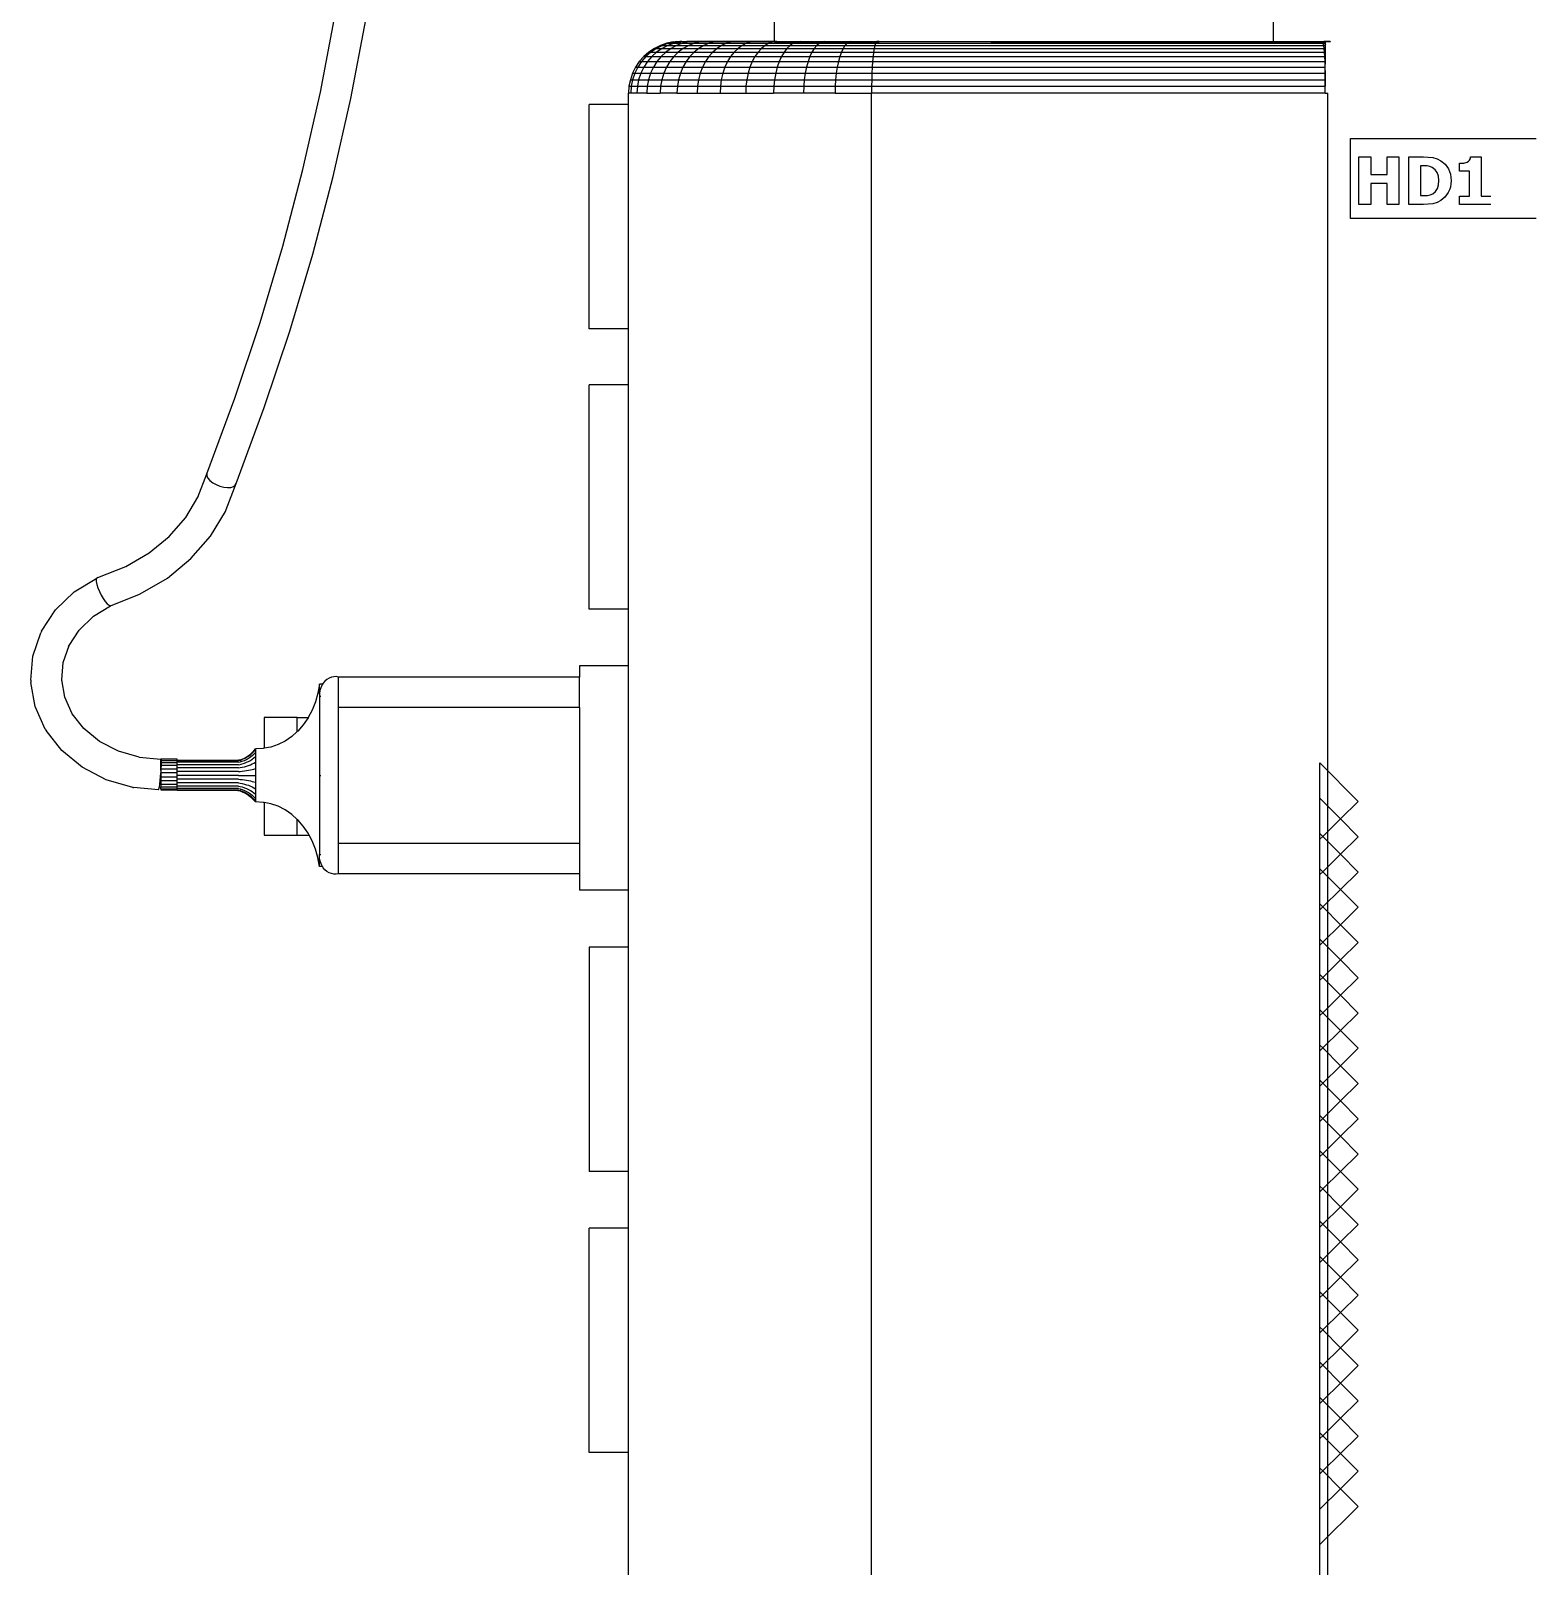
# Model space of a CAD drawing. Header units: centimetres. Extents: x 127 to 455, y 35 to 178.
# Drawn here: x 332.24 to 379.24, y 60.47 to 108.38 of the extents above; entities that cross this region are included whole.
import ezdxf

# ---------------------------------------------------------------- set-up
doc = ezdxf.new("R2010")
doc.units = ezdxf.units.CM
doc.layers.add('Edges', color=7, linetype='Continuous')

# ---------------------------------------------------------------- blocks, each defined once
blk = doc.blocks.new('Philips+Ultrasound+ls')
at = {"layer": 'Edges'}
for p, q in [((-23.141, 3.976), (-23.141, 6.968)), ((-7.563, 3.976), (-7.563, 6.771)), ((-37.314, 2.398), (-36.85, 4.823)), ((-36.368, 2.201), (-35.899, 4.65)), ((-26.704, 3.854), (-26.891, 3.761)), ((-26.641, 3.854), (-26.827, 3.761)), ((-26.506, 3.921), (-26.704, 3.854)), ((-26.704, 3.854), (-26.641, 3.854)), ((-26.47, 3.854), (-26.652, 3.761)), ((-26.445, 3.921), (-26.641, 3.854)), ((-26.641, 3.854), (-26.47, 3.854)), ((-26.302, 3.962), (-26.506, 3.921)), ((-26.506, 3.921), (-26.445, 3.921)), ((-26.278, 3.921), (-26.47, 3.854)), ((-26.47, 3.854), (-26.195, 3.854)), ((-26.242, 3.962), (-26.445, 3.921)), ((-26.445, 3.921), (-26.278, 3.921)), ((-26.195, 3.854), (-26.371, 3.761)), ((-26.302, 3.962), (-26.242, 3.962)), ((-26.079, 3.962), (-26.278, 3.921)), ((-26.278, 3.921), (-26.009, 3.921)), ((-26.094, 3.976), (-26.242, 3.962)), ((-26.194, 3.962), (-26.242, 3.962)), ((-26.009, 3.921), (-26.195, 3.854)), ((-26.195, 3.854), (-25.82, 3.854)), ((-26.069, 3.97), (-26.194, 3.962)), ((-26.194, 3.962), (-26.079, 3.962)), ((-26.069, 3.976), (-26.094, 3.976)), ((-26.094, 3.976), (-26.069, 3.97)), ((-26.068, 3.962), (-26.079, 3.962)), ((-26.039, 3.976), (-26.069, 3.976)), ((-26.069, 3.976), (-26.069, 3.97)), ((-26.039, 3.972), (-26.069, 3.976)), ((-26.039, 3.972), (-26.069, 3.97)), ((-26.069, 3.97), (-26.068, 3.962)), ((-26.039, 3.962), (-26.068, 3.962)), ((-25.877, 3.976), (-26.039, 3.962)), ((-26.039, 3.972), (-26.036, 3.976)), ((-26.039, 3.976), (-26.039, 3.972)), ((-26.036, 3.976), (-26.039, 3.976)), ((-26.039, 3.962), (-26.039, 3.972)), ((-25.817, 3.962), (-26.039, 3.962)), ((-26.036, 3.976), (-25.877, 3.976)), ((-25.817, 3.962), (-26.009, 3.921)), ((-26.009, 3.921), (-25.643, 3.921)), ((-25.82, 3.854), (-25.987, 3.761)), ((-25.622, 3.976), (-25.877, 3.976)), ((-25.643, 3.921), (-25.82, 3.854)), ((-25.82, 3.854), (-25.35, 3.854)), ((-25.779, 3.962), (-25.817, 3.962)), ((-25.622, 3.976), (-25.779, 3.962)), ((-25.46, 3.962), (-25.779, 3.962)), ((-25.46, 3.962), (-25.643, 3.921)), ((-25.643, 3.921), (-25.184, 3.921)), ((-25.274, 3.976), (-25.622, 3.976)), ((-25.35, 3.854), (-25.507, 3.761)), ((-25.424, 3.962), (-25.46, 3.962)), ((-25.274, 3.976), (-25.424, 3.962)), ((-25.013, 3.962), (-25.424, 3.962)), ((-25.184, 3.921), (-25.35, 3.854)), ((-25.35, 3.854), (-24.791, 3.854)), ((-24.839, 3.976), (-25.274, 3.976)), ((-25.013, 3.962), (-25.184, 3.921)), ((-25.184, 3.921), (-24.639, 3.921)), ((-24.979, 3.962), (-25.013, 3.962)), ((-24.839, 3.976), (-24.979, 3.962)), ((-24.481, 3.962), (-24.979, 3.962)), ((-24.791, 3.854), (-24.935, 3.761)), ((-24.321, 3.976), (-24.839, 3.976)), ((-24.639, 3.921), (-24.791, 3.854)), ((-24.791, 3.854), (-24.15, 3.854)), ((-24.481, 3.962), (-24.639, 3.921)), ((-24.639, 3.921), (-24.013, 3.921)), ((-24.45, 3.962), (-24.481, 3.962)), ((-24.321, 3.976), (-24.45, 3.962)), ((-23.871, 3.962), (-24.45, 3.962)), ((-23.727, 3.976), (-24.321, 3.976)), ((-24.15, 3.854), (-24.28, 3.761)), ((-24.013, 3.921), (-24.15, 3.854)), ((-24.15, 3.854), (-23.435, 3.854)), ((-23.871, 3.962), (-24.013, 3.921)), ((-24.013, 3.921), (-23.315, 3.921)), ((-23.843, 3.962), (-23.871, 3.962)), ((-23.727, 3.976), (-23.843, 3.962)), ((-23.191, 3.962), (-23.843, 3.962)), ((-23.141, 3.976), (-23.727, 3.976)), ((-23.435, 3.854), (-23.549, 3.761)), ((-23.315, 3.921), (-23.435, 3.854)), ((-23.435, 3.854), (-22.656, 3.854)), ((-23.191, 3.962), (-23.315, 3.921)), ((-23.315, 3.921), (-22.554, 3.921)), ((-23.166, 3.962), (-23.191, 3.962)), ((-23.141, 3.965), (-23.166, 3.962)), ((-23.141, 3.962), (-23.166, 3.962)), ((-23.064, 3.976), (-23.141, 3.962)), ((-23.064, 3.976), (-23.141, 3.976)), ((-23.141, 3.965), (-23.141, 3.976)), ((-23.141, 3.962), (-23.141, 3.965)), ((-23.141, 3.962), (-22.449, 3.962)), ((-23.064, 3.976), (-22.341, 3.976)), ((-22.656, 3.854), (-22.752, 3.761)), ((-22.554, 3.921), (-22.656, 3.854)), ((-22.656, 3.854), (-21.821, 3.854)), ((-22.449, 3.962), (-22.554, 3.921)), ((-22.554, 3.921), (-21.739, 3.921)), ((-22.341, 3.976), (-22.449, 3.962)), ((-22.449, 3.962), (-21.654, 3.962)), ((-22.341, 3.976), (-21.568, 3.976)), ((-21.821, 3.854), (-21.899, 3.761)), ((-21.739, 3.921), (-21.821, 3.854)), ((-21.821, 3.854), (-20.943, 3.854)), ((-21.654, 3.962), (-21.739, 3.921)), ((-21.739, 3.921), (-20.882, 3.921)), ((-21.568, 3.976), (-21.654, 3.962)), ((-21.654, 3.962), (-20.818, 3.962)), ((-21.568, 3.976), (-20.754, 3.976)), ((-20.943, 3.854), (-21.001, 3.761)), ((-20.882, 3.921), (-20.943, 3.854)), ((-20.943, 3.854), (-20.012, 3.854)), ((-20.818, 3.962), (-20.882, 3.921)), ((-20.882, 3.921), (-19.991, 3.921)), ((-20.754, 3.976), (-20.818, 3.962)), ((-20.818, 3.962), (-19.97, 3.962)), ((-20.754, 3.976), (-19.949, 3.976)), ((-20.012, 3.854), (-20.031, 3.761)), ((-19.991, 3.921), (-20.012, 3.854)), ((-20.012, 3.854), (-5.943, 3.854)), ((-19.97, 3.962), (-19.991, 3.921)), ((-19.991, 3.921), (-6.016, 3.921)), ((-19.949, 3.976), (-19.97, 3.962)), ((-19.97, 3.962), (-19.876, 3.962)), ((-19.876, 3.976), (-19.949, 3.976)), ((-19.876, 3.976), (-19.876, 3.962)), ((-7.563, 3.962), (-19.876, 3.976)), ((-16.38, 3.962), (-19.876, 3.976)), ((-19.876, 3.976), (-7.563, 3.976)), ((-19.876, 3.962), (-19.876, 3.958)), ((-16.38, 3.962), (-7.563, 3.962)), ((-6.016, 3.921), (-16.38, 3.962)), ((-7.563, 3.962), (-7.563, 3.976)), ((-7.563, 3.976), (-5.994, 3.976)), ((-7.563, 3.962), (-5.962, 3.962)), ((-6.039, 3.976), (-6.028, 3.962)), ((-6.028, 3.962), (-6.016, 3.921)), ((-6.009, 3.869), (-6.016, 3.921)), ((-6.016, 3.921), (-5.95, 3.921)), ((-6.016, 3.921), (-6.005, 3.854)), ((-6.009, 3.869), (-6.004, 3.863)), ((-6.005, 3.854), (-5.995, 3.761)), ((-5.973, 3.976), (-5.994, 3.976)), ((-5.967, 3.969), (-5.994, 3.976)), ((-5.973, 3.976), (-5.967, 3.969)), ((-5.874, 3.976), (-5.973, 3.976)), ((-5.939, 3.962), (-5.967, 3.969)), ((-5.967, 3.969), (-5.962, 3.962)), ((-5.939, 3.962), (-5.962, 3.962)), ((-5.962, 3.962), (-5.955, 3.938)), ((-5.94, 3.938), (-5.955, 3.938)), ((-5.955, 3.938), (-5.952, 3.926)), ((-5.941, 3.927), (-5.952, 3.926)), ((-5.952, 3.926), (-5.95, 3.921)), ((-5.941, 3.921), (-5.95, 3.921)), ((-5.95, 3.921), (-5.95, 3.916)), ((-5.941, 3.915), (-5.95, 3.916)), ((-5.95, 3.916), (-5.942, 3.882)), ((-5.944, 3.761), (-5.943, 3.854)), ((-5.943, 3.854), (-5.942, 3.882)), ((-5.942, 3.882), (-5.941, 3.915)), ((-5.941, 3.927), (-5.94, 3.938)), ((-5.941, 3.921), (-5.941, 3.927)), ((-5.941, 3.915), (-5.941, 3.921)), ((-5.94, 3.938), (-5.939, 3.962)), ((-5.857, 3.962), (-5.939, 3.962)), ((-5.873, 3.962), (-5.928, 3.976)), ((-5.928, 3.976), (-5.808, 3.976)), ((-5.857, 3.962), (-5.874, 3.976)), ((-5.795, 3.976), (-5.874, 3.976)), ((-5.857, 3.962), (-5.861, 3.976)), ((-5.791, 3.962), (-5.857, 3.962)), ((-5.808, 3.976), (-5.817, 3.976)), ((-5.791, 3.962), (-5.817, 3.976)), ((-5.791, 3.962), (-5.795, 3.976)), ((-27.222, 3.506), (-27.361, 3.348)), ((-27.156, 3.506), (-27.294, 3.348)), ((-27.065, 3.644), (-27.222, 3.506)), ((-27.222, 3.506), (-27.156, 3.506)), ((-27, 3.644), (-27.156, 3.506)), ((-27.156, 3.506), (-26.974, 3.506)), ((-26.974, 3.506), (-27.108, 3.348)), ((-26.891, 3.761), (-27.065, 3.644)), ((-27.065, 3.644), (-27, 3.644)), ((-26.827, 3.761), (-27, 3.644)), ((-27, 3.644), (-26.821, 3.644)), ((-26.821, 3.644), (-26.974, 3.506)), ((-26.974, 3.506), (-26.682, 3.506)), ((-26.891, 3.761), (-26.827, 3.761)), ((-26.827, 3.761), (-26.652, 3.761)), ((-26.652, 3.761), (-26.821, 3.644)), ((-26.821, 3.644), (-26.534, 3.644)), ((-26.682, 3.506), (-26.812, 3.348)), ((-26.534, 3.644), (-26.682, 3.506)), ((-26.682, 3.506), (-26.284, 3.506)), ((-26.652, 3.761), (-26.371, 3.761)), ((-26.371, 3.761), (-26.534, 3.644)), ((-26.534, 3.644), (-26.143, 3.644)), ((-26.284, 3.506), (-26.408, 3.348)), ((-26.371, 3.761), (-25.987, 3.761)), ((-26.143, 3.644), (-26.284, 3.506)), ((-26.284, 3.506), (-25.785, 3.506)), ((-25.987, 3.761), (-26.143, 3.644)), ((-26.143, 3.644), (-25.653, 3.644)), ((-25.987, 3.761), (-25.507, 3.761)), ((-25.785, 3.506), (-25.901, 3.348)), ((-25.653, 3.644), (-25.785, 3.506)), ((-25.785, 3.506), (-25.191, 3.506)), ((-25.507, 3.761), (-25.653, 3.644)), ((-25.653, 3.644), (-25.069, 3.644)), ((-25.507, 3.761), (-24.935, 3.761)), ((-25.191, 3.506), (-25.298, 3.348)), ((-25.069, 3.644), (-25.191, 3.506)), ((-25.191, 3.506), (-24.51, 3.506)), ((-24.935, 3.761), (-25.069, 3.644)), ((-25.069, 3.644), (-24.401, 3.644)), ((-24.935, 3.761), (-24.28, 3.761)), ((-24.51, 3.506), (-24.606, 3.348)), ((-24.401, 3.644), (-24.51, 3.506)), ((-24.51, 3.506), (-23.751, 3.506)), ((-24.28, 3.761), (-24.401, 3.644)), ((-24.401, 3.644), (-23.655, 3.644)), ((-24.28, 3.761), (-23.549, 3.761)), ((-23.751, 3.506), (-23.835, 3.348)), ((-23.655, 3.644), (-23.751, 3.506)), ((-23.751, 3.506), (-22.923, 3.506)), ((-23.549, 3.761), (-23.655, 3.644)), ((-23.655, 3.644), (-22.842, 3.644)), ((-23.549, 3.761), (-22.752, 3.761)), ((-22.923, 3.506), (-22.994, 3.348)), ((-22.842, 3.644), (-22.923, 3.506)), ((-22.923, 3.506), (-22.037, 3.506)), ((-22.752, 3.761), (-22.842, 3.644)), ((-22.842, 3.644), (-21.971, 3.644)), ((-22.752, 3.761), (-21.899, 3.761)), ((-22.037, 3.506), (-22.094, 3.348)), ((-21.971, 3.644), (-22.037, 3.506)), ((-22.037, 3.506), (-21.104, 3.506)), ((-21.899, 3.761), (-21.971, 3.644)), ((-21.971, 3.644), (-21.055, 3.644)), ((-21.899, 3.761), (-21.001, 3.761)), ((-21.104, 3.506), (-21.147, 3.348)), ((-21.055, 3.644), (-21.104, 3.506)), ((-21.104, 3.506), (-20.065, 3.506)), ((-21.001, 3.761), (-21.055, 3.644)), ((-21.055, 3.644), (-20.049, 3.644)), ((-21.001, 3.761), (-20.031, 3.761)), ((-20.065, 3.506), (-20.079, 3.348)), ((-20.049, 3.644), (-20.065, 3.506)), ((-20.065, 3.506), (-5.947, 3.506)), ((-20.031, 3.761), (-20.049, 3.644)), ((-20.049, 3.644), (-5.946, 3.644)), ((-20.031, 3.761), (-5.944, 3.761)), ((-5.995, 3.761), (-5.986, 3.644)), ((-5.986, 3.644), (-5.977, 3.506)), ((-5.977, 3.506), (-5.969, 3.348)), ((-5.948, 3.348), (-5.947, 3.506)), ((-5.947, 3.506), (-5.946, 3.644)), ((-5.946, 3.644), (-5.944, 3.761)), ((-27.571, 2.984), (-27.64, 2.785)), ((-27.478, 3.173), (-27.571, 2.984)), ((-27.571, 2.984), (-27.503, 2.984)), ((-27.503, 2.984), (-27.571, 2.785)), ((-27.41, 3.173), (-27.503, 2.984)), ((-27.503, 2.984), (-27.314, 2.984)), ((-27.361, 3.348), (-27.478, 3.173)), ((-27.478, 3.173), (-27.41, 3.173)), ((-27.294, 3.348), (-27.41, 3.173)), ((-27.41, 3.173), (-27.222, 3.173)), ((-27.314, 2.984), (-27.381, 2.785)), ((-27.361, 3.348), (-27.294, 3.348)), ((-27.222, 3.173), (-27.314, 2.984)), ((-27.314, 2.984), (-27.01, 2.984)), ((-27.294, 3.348), (-27.108, 3.348)), ((-27.108, 3.348), (-27.222, 3.173)), ((-27.222, 3.173), (-26.922, 3.173)), ((-27.108, 3.348), (-26.812, 3.348)), ((-27.01, 2.984), (-27.075, 2.785)), ((-26.922, 3.173), (-27.01, 2.984)), ((-27.01, 2.984), (-26.596, 2.984)), ((-26.812, 3.348), (-26.922, 3.173)), ((-26.922, 3.173), (-26.512, 3.173)), ((-26.812, 3.348), (-26.408, 3.348)), ((-26.596, 2.984), (-26.658, 2.785)), ((-26.512, 3.173), (-26.596, 2.984)), ((-26.596, 2.984), (-26.077, 2.984)), ((-26.408, 3.348), (-26.512, 3.173)), ((-26.512, 3.173), (-25.999, 3.173)), ((-26.408, 3.348), (-25.901, 3.348)), ((-26.077, 2.984), (-26.135, 2.785)), ((-25.999, 3.173), (-26.077, 2.984)), ((-26.077, 2.984), (-25.46, 2.984)), ((-25.901, 3.348), (-25.999, 3.173)), ((-25.999, 3.173), (-25.388, 3.173)), ((-25.901, 3.348), (-25.298, 3.348)), ((-25.46, 2.984), (-25.513, 2.785)), ((-25.388, 3.173), (-25.46, 2.984)), ((-25.46, 2.984), (-24.753, 2.984)), ((-25.298, 3.348), (-25.388, 3.173)), ((-25.388, 3.173), (-24.688, 3.173)), ((-25.298, 3.348), (-24.606, 3.348)), ((-24.753, 2.984), (-24.801, 2.785)), ((-24.688, 3.173), (-24.753, 2.984)), ((-24.753, 2.984), (-23.964, 2.984)), ((-24.606, 3.348), (-24.688, 3.173)), ((-24.688, 3.173), (-23.906, 3.173)), ((-24.606, 3.348), (-23.835, 3.348)), ((-23.964, 2.984), (-24.006, 2.785)), ((-23.906, 3.173), (-23.964, 2.984)), ((-23.964, 2.984), (-23.103, 2.984)), ((-23.835, 3.348), (-23.906, 3.173)), ((-23.906, 3.173), (-23.055, 3.173)), ((-23.835, 3.348), (-22.994, 3.348)), ((-23.103, 2.984), (-23.139, 2.785)), ((-23.055, 3.173), (-23.103, 2.984)), ((-23.103, 2.984), (-22.182, 2.984)), ((-22.994, 3.348), (-23.055, 3.173)), ((-23.055, 3.173), (-22.143, 3.173)), ((-22.994, 3.348), (-22.094, 3.348)), ((-22.182, 2.984), (-22.211, 2.785)), ((-22.143, 3.173), (-22.182, 2.984)), ((-22.182, 2.984), (-21.212, 2.984)), ((-22.094, 3.348), (-22.143, 3.173)), ((-22.143, 3.173), (-21.183, 3.173)), ((-22.094, 3.348), (-21.147, 3.348)), ((-21.212, 2.984), (-21.234, 2.785)), ((-21.183, 3.173), (-21.212, 2.984)), ((-21.212, 2.984), (-20.101, 2.984)), ((-21.147, 3.348), (-21.183, 3.173)), ((-21.183, 3.173), (-20.091, 3.173)), ((-21.147, 3.348), (-20.079, 3.348)), ((-20.101, 2.984), (-20.108, 2.785)), ((-20.091, 3.173), (-20.101, 2.984)), ((-20.101, 2.984), (-5.95, 2.984)), ((-20.079, 3.348), (-20.091, 3.173)), ((-20.091, 3.173), (-5.949, 3.173)), ((-20.079, 3.348), (-5.948, 3.348)), ((-5.969, 3.348), (-5.963, 3.173)), ((-5.963, 3.173), (-5.958, 2.984)), ((-5.958, 2.984), (-5.954, 2.785)), ((-5.95, 2.984), (-5.949, 3.173)), ((-5.95, 2.785), (-5.95, 2.984)), ((-5.949, 3.173), (-5.948, 3.348)), ((-37.861, -0.015), (-37.314, 2.398)), ((-27.683, 2.578), (-27.699, 2.367)), ((-27.64, 2.785), (-27.683, 2.578)), ((-27.683, 2.578), (-27.614, 2.578)), ((-27.64, 2.785), (-27.571, 2.785)), ((-27.614, 2.578), (-27.63, 2.367)), ((-27.571, 2.785), (-27.614, 2.578)), ((-27.614, 2.578), (-27.422, 2.578)), ((-27.571, 2.785), (-27.381, 2.785)), ((-27.422, 2.578), (-27.438, 2.367)), ((-27.381, 2.785), (-27.422, 2.578)), ((-27.422, 2.578), (-27.115, 2.578)), ((-27.381, 2.785), (-27.075, 2.785)), ((-27.115, 2.578), (-27.13, 2.367)), ((-27.075, 2.785), (-27.115, 2.578)), ((-27.115, 2.578), (-26.696, 2.578)), ((-27.075, 2.785), (-26.658, 2.785)), ((-26.696, 2.578), (-26.711, 2.367)), ((-26.658, 2.785), (-26.696, 2.578)), ((-26.696, 2.578), (-26.171, 2.578)), ((-26.658, 2.785), (-26.135, 2.785)), ((-26.171, 2.578), (-26.185, 2.367)), ((-26.135, 2.785), (-26.171, 2.578)), ((-26.171, 2.578), (-25.546, 2.578)), ((-26.135, 2.785), (-25.513, 2.785)), ((-25.546, 2.578), (-25.559, 2.367)), ((-25.513, 2.785), (-25.546, 2.578)), ((-25.546, 2.578), (-24.83, 2.578)), ((-25.513, 2.785), (-24.801, 2.785)), ((-24.83, 2.578), (-24.841, 2.367)), ((-24.801, 2.785), (-24.83, 2.578)), ((-24.83, 2.578), (-24.032, 2.578)), ((-24.801, 2.785), (-24.006, 2.785)), ((-24.032, 2.578), (-24.041, 2.367)), ((-24.006, 2.785), (-24.032, 2.578)), ((-24.032, 2.578), (-23.161, 2.578)), ((-24.006, 2.785), (-23.139, 2.785)), ((-23.161, 2.578), (-23.169, 2.367)), ((-23.139, 2.785), (-23.161, 2.578)), ((-23.161, 2.578), (-22.228, 2.578)), ((-23.139, 2.785), (-22.211, 2.785)), ((-22.228, 2.578), (-22.235, 2.367)), ((-22.211, 2.785), (-22.228, 2.578)), ((-22.228, 2.578), (-21.247, 2.578)), ((-22.211, 2.785), (-21.234, 2.785)), ((-21.247, 2.578), (-21.252, 2.367)), ((-21.234, 2.785), (-21.247, 2.578)), ((-21.247, 2.578), (-20.112, 2.578)), ((-21.234, 2.785), (-20.108, 2.785)), ((-20.112, 2.578), (-20.114, 2.367)), ((-20.108, 2.785), (-20.112, 2.578)), ((-20.112, 2.578), (-5.95, 2.578)), ((-20.108, 2.785), (-5.95, 2.785)), ((-5.954, 2.785), (-5.95, 2.578)), ((-5.951, 2.367), (-5.95, 2.578)), ((-5.95, 2.578), (-5.95, 2.785)), ((-36.919, -0.235), (-36.368, 2.201)), ((-27.699, 2.011), (-28.929, 2.011)), ((-28.929, -4.989), (-28.929, 2.011)), ((-27.63, 2.367), (-27.699, 2.367)), ((-27.699, 2.011), (-27.699, 2.367)), ((-27.699, -4.989), (-27.699, 2.011)), ((-27.438, 2.367), (-27.63, 2.367)), ((-27.13, 2.367), (-27.438, 2.367)), ((-27.13, 2.367), (-26.711, 2.367)), ((-26.185, 2.367), (-26.711, 2.367)), ((-26.185, 2.367), (-25.559, 2.367)), ((-25.559, 2.367), (-24.841, 2.367)), ((-24.841, 2.367), (-24.041, 2.367)), ((-24.041, 2.367), (-23.169, 2.367)), ((-22.235, 2.367), (-23.169, 2.367)), ((-21.252, 2.367), (-22.235, 2.367)), ((-21.252, 2.367), (-20.114, 2.367)), ((-5.951, 2.367), (-20.114, 2.367)), ((-20.114, -45.589), (-20.114, 2.367)), ((-5.951, 2.367), (-5.866, 2.367)), ((-5.875, -45.619), (-5.875, 2.367)), ((-5.866, -45.589), (-5.866, 2.367)), ((-5.164, 0.952), (0.636, 0.952)), ((-5.164, -1.548), (-5.164, 0.952)), ((-4.902, -1.108), (-4.902, 0.373)), ((-4.902, 0.373), (-4.53, 0.373)), ((-4.53, 0.373), (-4.53, -0.169)), ((-4.024, -0.169), (-4.024, 0.373)), ((-4.024, 0.373), (-3.652, 0.373)), ((-3.652, 0.373), (-3.652, -1.108)), ((-3.346, -1.108), (-3.346, 0.373)), ((-3.346, 0.373), (-2.887, 0.373)), ((-2.967, 0.097), (-2.974, 0.097)), ((-2.974, 0.097), (-2.974, -0.83)), ((-2.769, 0.093), (-2.967, 0.097)), ((-2.887, 0.373), (-2.594, 0.353)), ((-2.688, 0.079), (-2.769, 0.093)), ((-2.61, 0.047), (-2.688, 0.079)), ((-2.519, -0.023), (-2.61, 0.047)), ((-2.594, 0.353), (-2.462, 0.319)), ((-2.462, 0.319), (-2.339, 0.257)), ((-2.339, 0.257), (-2.208, 0.147)), ((-2.208, 0.147), (-2.108, 0.005)), ((-2.108, 0.005), (-2.071, -0.078)), ((-1.763, 0.175), (-1.627, 0.184)), ((-1.763, -0.067), (-1.763, 0.175)), ((-1.627, 0.184), (-1.518, 0.213)), ((-1.518, 0.213), (-1.476, 0.241)), ((-1.476, 0.241), (-1.444, 0.277)), ((-1.444, 0.277), (-1.423, 0.322)), ((-1.423, 0.322), (-1.414, 0.377)), ((-1.414, 0.377), (-1.09, 0.377)), ((-1.09, 0.377), (-1.09, -0.849)), ((-38.489, -2.413), (-37.861, -0.015)), ((-37.554, -2.656), (-36.919, -0.235)), ((-4.53, -0.169), (-4.024, -0.169)), ((-4.024, -0.451), (-4.53, -0.451)), ((-4.53, -0.451), (-4.53, -1.108)), ((-4.024, -1.108), (-4.024, -0.451)), ((-2.456, -0.116), (-2.519, -0.023)), ((-2.418, -0.23), (-2.456, -0.116)), ((-2.405, -0.366), (-2.418, -0.23)), ((-2.417, -0.501), (-2.405, -0.366)), ((-2.071, -0.078), (-2.045, -0.168)), ((-2.029, -0.47), (-2.046, -0.565)), ((-2.045, -0.168), (-2.023, -0.369)), ((-2.023, -0.369), (-2.029, -0.47)), ((-1.451, -0.067), (-1.763, -0.067)), ((-1.451, -0.849), (-1.451, -0.067)), ((-2.974, -0.83), (-2.967, -0.83)), ((-2.967, -0.83), (-2.756, -0.826)), ((-2.756, -0.826), (-2.672, -0.81)), ((-2.672, -0.81), (-2.592, -0.773)), ((-2.592, -0.773), (-2.512, -0.704)), ((-2.512, -0.704), (-2.453, -0.613)), ((-2.453, -0.613), (-2.417, -0.501)), ((-2.216, -0.884), (-2.343, -0.99)), ((-2.114, -0.739), (-2.216, -0.884)), ((-2.074, -0.655), (-2.114, -0.739)), ((-2.046, -0.565), (-2.074, -0.655)), ((-1.763, -1.108), (-1.763, -0.849)), ((-1.763, -0.849), (-1.451, -0.849)), ((-1.09, -0.849), (-0.784, -0.849)), ((-4.53, -1.108), (-4.902, -1.108)), ((-3.652, -1.108), (-4.024, -1.108)), ((-2.883, -1.108), (-3.346, -1.108)), ((-2.594, -1.086), (-2.883, -1.108)), ((-2.463, -1.052), (-2.594, -1.086)), ((-2.343, -0.99), (-2.463, -1.052)), ((-0.784, -1.108), (-1.763, -1.108)), ((0.636, -1.548), (-5.164, -1.548)), ((-39.198, -4.795), (-38.489, -2.413)), ((-38.27, -5.061), (-37.554, -2.656)), ((-39.988, -7.158), (-39.198, -4.795)), ((-39.067, -7.447), (-38.27, -5.061)), ((-27.699, -4.989), (-28.929, -4.989)), ((-27.699, -6.732), (-27.699, -4.989)), ((-40.861, -9.509), (-39.988, -7.158)), ((-27.699, -6.732), (-28.929, -6.732)), ((-28.929, -13.732), (-28.929, -6.732)), ((-27.699, -13.732), (-27.699, -6.732)), ((-39.945, -9.811), (-39.067, -7.447)), ((-41.135, -10.24), (-40.861, -9.509)), ((-40.861, -9.509), (-40.858, -9.576)), ((-40.858, -9.576), (-40.824, -9.649)), ((-40.824, -9.649), (-40.761, -9.723)), ((-40.761, -9.723), (-40.674, -9.792)), ((-40.674, -9.792), (-40.568, -9.852)), ((-40.568, -9.852), (-40.451, -9.9)), ((-40.451, -9.9), (-40.331, -9.93)), ((-40.331, -9.93), (-40.216, -9.943)), ((-40.252, -10.632), (-39.945, -9.811)), ((-40.216, -9.943), (-40.113, -9.936)), ((-40.113, -9.936), (-40.031, -9.91)), ((-40.031, -9.91), (-39.973, -9.868)), ((-39.973, -9.868), (-39.945, -9.811)), ((-41.515, -10.872), (-41.135, -10.24)), ((-41.144, -10.265), (-41.135, -10.24)), ((-42.035, -11.468), (-41.515, -10.872)), ((-40.746, -11.462), (-40.28, -10.687)), ((-40.28, -10.687), (-40.252, -10.632)), ((-42.664, -11.984), (-42.035, -11.468)), ((-41.356, -12.161), (-40.746, -11.462)), ((-44.265, -12.752), (-43.383, -12.404)), ((-43.383, -12.404), (-42.664, -11.984)), ((-42.092, -12.765), (-41.356, -12.161)), ((-45.001, -13.201), (-44.295, -12.765)), ((-44.295, -12.765), (-44.31, -12.808)), ((-44.31, -12.808), (-44.309, -12.877)), ((-44.309, -12.877), (-44.291, -12.967)), ((-44.265, -12.752), (-44.295, -12.765)), ((-42.935, -13.257), (-42.092, -12.765)), ((-45.587, -13.763), (-45.001, -13.201)), ((-44.291, -12.967), (-44.257, -13.072)), ((-44.257, -13.072), (-44.211, -13.186)), ((-44.211, -13.186), (-44.154, -13.299)), ((-44.154, -13.299), (-44.092, -13.405)), ((-44.092, -13.405), (-44.028, -13.497)), ((-43.867, -13.628), (-42.965, -13.27)), ((-42.965, -13.27), (-42.935, -13.257)), ((-46.015, -14.42), (-45.587, -13.763)), ((-44.392, -13.957), (-43.867, -13.628)), ((-44.028, -13.497), (-43.966, -13.567)), ((-43.966, -13.567), (-43.911, -13.612)), ((-43.911, -13.612), (-43.867, -13.628)), ((-27.699, -13.732), (-28.929, -13.732)), ((-27.699, -15.507), (-27.699, -13.732)), ((-44.846, -14.393), (-44.392, -13.957)), ((-46.295, -15.201), (-46.042, -14.475)), ((-46.015, -14.42), (-46.042, -14.475)), ((-45.16, -14.875), (-44.846, -14.393)), ((-46.357, -15.957), (-46.295, -15.201)), ((-45.343, -15.401), (-45.16, -14.875)), ((-45.178, -14.903), (-45.16, -14.875)), ((-45.387, -15.944), (-45.343, -15.401)), ((-27.699, -15.507), (-29.229, -15.507)), ((-29.229, -15.507), (-29.229, -15.855)), ((-27.699, -22.507), (-27.699, -15.507)), ((-46.357, -15.957), (-46.353, -16.023)), ((-46.221, -16.771), (-46.353, -16.023)), ((-45.39, -15.977), (-45.387, -15.944)), ((-45.293, -16.482), (-45.387, -15.944)), ((-37.344, -16.08), (-37.391, -16.358)), ((-37.344, -16.177), (-37.344, -16.08)), ((-37.248, -16.08), (-37.344, -16.08)), ((-37.342, -16.364), (-37.344, -16.177)), ((-37.328, -16.277), (-37.342, -16.364)), ((-37.304, -16.193), (-37.328, -16.277)), ((-37.269, -16.114), (-37.304, -16.193)), ((-37.244, -16.08), (-37.269, -16.114)), ((-37.224, -16.043), (-37.248, -16.08)), ((-37.224, -16.043), (-37.244, -16.08)), ((-37.232, -16.08), (-37.244, -16.08)), ((-37.171, -15.98), (-37.224, -16.043)), ((-37.111, -15.928), (-37.171, -15.98)), ((-37.044, -15.887), (-37.111, -15.928)), ((-36.973, -15.859), (-37.044, -15.887)), ((-36.9, -15.844), (-36.973, -15.859)), ((-36.825, -15.843), (-36.9, -15.844)), ((-36.751, -15.855), (-36.825, -15.843)), ((-29.229, -15.855), (-36.751, -15.855)), ((-36.751, -16.803), (-36.751, -15.855)), ((-29.229, -16.803), (-29.229, -15.855)), ((-45.058, -17.001), (-45.293, -16.482)), ((-37.467, -16.627), (-37.569, -16.884)), ((-37.391, -16.358), (-37.467, -16.627)), ((-37.342, -16.364), (-37.344, -16.453)), ((-37.344, -16.453), (-37.344, -21.397)), ((-37.328, -16.453), (-37.304, -16.453)), ((-45.902, -17.477), (-46.221, -16.771)), ((-44.701, -17.459), (-45.058, -17.001)), ((-45.049, -17.022), (-45.058, -17.001)), ((-39.067, -17.115), (-39.067, -18.078)), ((-38.036, -17.115), (-39.067, -17.115)), ((-38.036, -17.554), (-38.036, -17.115)), ((-38.036, -17.115), (-37.692, -17.115)), ((-37.697, -17.124), (-37.848, -17.343)), ((-37.692, -17.115), (-37.697, -17.124)), ((-37.569, -16.884), (-37.692, -17.115)), ((-29.229, -16.803), (-36.751, -16.803)), ((-36.751, -21.046), (-36.751, -16.803)), ((-29.229, -16.803), (-29.229, -21.046)), ((-45.902, -17.477), (-45.87, -17.527)), ((-45.383, -18.151), (-45.87, -17.527)), ((-44.207, -17.864), (-44.701, -17.459)), ((-38.211, -17.71), (-38.418, -17.851)), ((-38.036, -17.554), (-38.211, -17.71)), ((-38.02, -17.54), (-38.036, -17.554)), ((-37.848, -17.343), (-38.02, -17.54)), ((-44.749, -18.671), (-45.383, -18.151)), ((-43.621, -18.168), (-44.207, -17.864)), ((-42.972, -18.356), (-43.621, -18.168)), ((-39.444, -18.209), (-39.391, -18.154)), ((-39.391, -18.181), (-39.444, -18.234)), ((-39.391, -18.154), (-39.34, -18.095)), ((-39.391, -18.181), (-39.34, -18.123)), ((-39.391, -18.258), (-39.34, -18.206)), ((-39.102, -18.085), (-39.34, -18.095)), ((-39.34, -18.095), (-39.34, -18.123)), ((-39.34, -18.123), (-39.34, -18.206)), ((-39.34, -18.206), (-39.34, -18.338)), ((-39.067, -18.078), (-39.102, -18.085)), ((-38.866, -18.04), (-39.067, -18.078)), ((-38.637, -17.962), (-38.866, -18.04)), ((-38.418, -17.851), (-38.637, -17.962)), ((-43.997, -19.061), (-44.749, -18.671)), ((-42.972, -18.356), (-42.29, -18.421)), ((-42.281, -18.421), (-42.29, -18.448)), ((-42.29, -18.448), (-42.29, -18.421)), ((-42.29, -18.421), (-42.281, -18.421)), ((-42.274, -18.422), (-42.29, -18.422)), ((-42.29, -18.455), (-42.29, -18.448)), ((-42.29, -18.519), (-42.29, -18.455)), ((-42.29, -18.455), (-42.27, -18.455)), ((-42.29, -18.608), (-42.29, -18.519)), ((-42.29, -18.519), (-41.79, -18.519)), ((-42.29, -18.718), (-42.29, -18.608)), ((-42.29, -18.608), (-41.79, -18.608)), ((-42.274, -18.422), (-42.281, -18.421)), ((-42.28, -18.718), (-42.273, -18.608)), ((-42.27, -18.455), (-42.274, -18.422)), ((-41.79, -18.422), (-42.274, -18.422)), ((-42.273, -18.608), (-42.27, -18.519)), ((-42.27, -18.455), (-41.79, -18.455)), ((-42.27, -18.519), (-42.27, -18.455)), ((-41.79, -18.452), (-41.79, -18.422)), ((-41.79, -18.455), (-41.79, -18.452)), ((-41.79, -18.452), (-39.867, -18.452)), ((-41.79, -18.468), (-41.79, -18.455)), ((-41.79, -18.515), (-41.79, -18.468)), ((-39.937, -18.468), (-41.79, -18.468)), ((-39.867, -18.515), (-41.79, -18.515)), ((-41.79, -18.519), (-41.79, -18.515)), ((-41.79, -18.59), (-41.79, -18.519)), ((-39.867, -18.59), (-41.79, -18.59)), ((-41.79, -18.608), (-41.79, -18.59)), ((-41.79, -18.688), (-41.79, -18.608)), ((-39.937, -18.468), (-39.89, -18.458)), ((-39.867, -18.468), (-39.937, -18.468)), ((-39.89, -18.458), (-39.867, -18.452)), ((-39.867, -18.452), (-39.821, -18.439)), ((-39.823, -18.452), (-39.867, -18.452)), ((-39.821, -18.455), (-39.867, -18.468)), ((-39.867, -18.515), (-39.821, -18.504)), ((-39.867, -18.59), (-39.821, -18.581)), ((-39.867, -18.688), (-39.821, -18.682)), ((-39.821, -18.439), (-39.753, -18.413)), ((-39.821, -18.455), (-39.753, -18.431)), ((-39.821, -18.504), (-39.753, -18.482)), ((-39.821, -18.581), (-39.753, -18.563)), ((-39.821, -18.682), (-39.753, -18.669)), ((-39.753, -18.413), (-39.687, -18.383)), ((-39.687, -18.401), (-39.753, -18.431)), ((-39.753, -18.482), (-39.687, -18.455)), ((-39.753, -18.563), (-39.687, -18.541)), ((-39.753, -18.669), (-39.687, -18.654)), ((-39.687, -18.383), (-39.623, -18.347)), ((-39.687, -18.401), (-39.623, -18.366)), ((-39.687, -18.455), (-39.623, -18.424)), ((-39.687, -18.541), (-39.623, -18.516)), ((-39.687, -18.654), (-39.623, -18.636)), ((-39.623, -18.347), (-39.561, -18.306)), ((-39.561, -18.327), (-39.623, -18.366)), ((-39.623, -18.424), (-39.561, -18.389)), ((-39.623, -18.516), (-39.561, -18.487)), ((-39.623, -18.636), (-39.561, -18.615)), ((-39.561, -18.306), (-39.501, -18.26)), ((-39.561, -18.327), (-39.501, -18.282)), ((-39.561, -18.389), (-39.501, -18.349)), ((-39.561, -18.487), (-39.501, -18.455)), ((-39.561, -18.615), (-39.501, -18.592)), ((-39.501, -18.26), (-39.444, -18.209)), ((-39.444, -18.234), (-39.501, -18.282)), ((-39.501, -18.349), (-39.444, -18.305)), ((-39.501, -18.455), (-39.444, -18.419)), ((-39.501, -18.592), (-39.444, -18.567)), ((-39.444, -18.305), (-39.391, -18.258)), ((-39.444, -18.419), (-39.391, -18.38)), ((-39.444, -18.567), (-39.391, -18.54)), ((-39.391, -18.38), (-39.34, -18.338)), ((-39.391, -18.54), (-39.34, -18.51)), ((-39.34, -18.338), (-39.34, -18.51)), ((-39.34, -18.51), (-39.34, -18.71)), ((-6.121, -18.537), (-4.919, -19.739)), ((-6.121, -19.637), (-6.121, -18.537)), ((-43.164, -19.302), (-43.997, -19.061)), ((-42.328, -19.195), (-42.314, -19.087)), ((-42.314, -19.087), (-42.301, -18.965)), ((-42.301, -18.965), (-42.29, -18.847)), ((-42.289, -18.839), (-42.29, -18.718)), ((-42.29, -18.718), (-42.28, -18.718)), ((-42.29, -18.847), (-42.289, -18.839)), ((-42.29, -18.847), (-42.29, -18.965)), ((-42.29, -18.965), (-41.79, -18.965)), ((-42.29, -18.965), (-42.29, -19.087)), ((-42.29, -19.087), (-41.79, -19.087)), ((-42.29, -19.087), (-42.29, -19.195)), ((-42.289, -18.839), (-42.28, -18.718)), ((-42.289, -18.839), (-41.79, -18.839)), ((-42.28, -18.718), (-41.79, -18.718)), ((-39.867, -18.688), (-41.79, -18.688)), ((-41.79, -18.718), (-41.79, -18.688)), ((-41.79, -18.802), (-41.79, -18.718)), ((-39.867, -18.802), (-41.79, -18.802)), ((-41.79, -18.839), (-41.79, -18.802)), ((-41.79, -18.925), (-41.79, -18.839)), ((-39.867, -18.925), (-41.79, -18.925)), ((-41.79, -18.965), (-41.79, -18.925)), ((-41.79, -19.047), (-41.79, -18.965)), ((-39.867, -19.047), (-41.79, -19.047)), ((-41.79, -19.087), (-41.79, -19.047)), ((-41.79, -19.161), (-41.79, -19.087)), ((-39.867, -19.161), (-41.79, -19.161)), ((-41.79, -19.195), (-41.79, -19.161)), ((-39.867, -18.802), (-39.821, -18.799)), ((-39.867, -18.925), (-39.34, -18.925)), ((-39.867, -19.047), (-39.821, -19.051)), ((-39.867, -19.161), (-39.821, -19.168)), ((-39.821, -18.799), (-39.753, -18.792)), ((-39.821, -19.051), (-39.753, -19.057)), ((-39.753, -18.792), (-39.687, -18.784)), ((-39.753, -19.057), (-39.687, -19.065)), ((-39.687, -18.784), (-39.623, -18.775)), ((-39.687, -19.065), (-39.623, -19.074)), ((-39.623, -18.775), (-39.561, -18.765)), ((-39.623, -19.074), (-39.561, -19.085)), ((-39.561, -18.765), (-39.501, -18.753)), ((-39.561, -19.085), (-39.501, -19.097)), ((-39.501, -18.753), (-39.444, -18.74)), ((-39.501, -19.097), (-39.444, -19.11)), ((-39.444, -18.74), (-39.391, -18.725)), ((-39.444, -19.11), (-39.391, -19.124)), ((-39.391, -18.725), (-39.34, -18.71)), ((-39.391, -19.124), (-39.34, -19.139)), ((-39.34, -18.71), (-39.34, -18.925)), ((-39.34, -18.925), (-39.34, -19.139)), ((-39.34, -19.139), (-39.34, -19.34)), ((-37.328, -18.925), (-37.304, -18.925)), ((-43.164, -19.302), (-43.15, -19.304)), ((-42.363, -19.378), (-43.15, -19.304)), ((-42.363, -19.378), (-42.353, -19.346)), ((-42.353, -19.346), (-42.341, -19.284)), ((-42.341, -19.284), (-42.328, -19.195)), ((-42.29, -19.195), (-41.79, -19.195)), ((-42.29, -19.195), (-42.29, -19.284)), ((-42.29, -19.343), (-42.29, -19.284)), ((-42.29, -19.284), (-41.79, -19.284)), ((-42.29, -19.343), (-42.29, -19.377)), ((-42.29, -19.343), (-41.79, -19.346)), ((-42.29, -19.377), (-41.79, -19.378)), ((-41.79, -19.259), (-41.79, -19.195)), ((-39.867, -19.259), (-41.79, -19.259)), ((-41.79, -19.284), (-41.79, -19.259)), ((-41.79, -19.334), (-41.79, -19.284)), ((-39.867, -19.334), (-41.79, -19.334)), ((-41.79, -19.346), (-41.79, -19.334)), ((-41.79, -19.378), (-41.79, -19.346)), ((-41.79, -19.378), (-41.79, -19.382)), ((-41.79, -19.398), (-41.79, -19.382)), ((-39.937, -19.382), (-41.79, -19.382)), ((-39.867, -19.398), (-41.79, -19.398)), ((-39.937, -19.382), (-39.89, -19.391)), ((-39.867, -19.382), (-39.937, -19.382)), ((-39.89, -19.391), (-39.867, -19.398)), ((-39.867, -19.259), (-39.821, -19.268)), ((-39.867, -19.334), (-39.821, -19.346)), ((-39.867, -19.382), (-39.821, -19.394)), ((-39.867, -19.398), (-39.821, -19.411)), ((-39.821, -19.168), (-39.753, -19.18)), ((-39.821, -19.268), (-39.753, -19.286)), ((-39.821, -19.346), (-39.753, -19.368)), ((-39.821, -19.394), (-39.812, -19.398)), ((-39.812, -19.398), (-39.821, -19.398)), ((-39.821, -19.411), (-39.753, -19.436)), ((-39.812, -19.398), (-39.753, -19.419)), ((-39.753, -19.18), (-39.687, -19.196)), ((-39.753, -19.286), (-39.687, -19.308)), ((-39.753, -19.368), (-39.687, -19.394)), ((-39.753, -19.419), (-39.687, -19.448)), ((-39.753, -19.436), (-39.687, -19.467)), ((-39.687, -19.196), (-39.623, -19.214)), ((-39.687, -19.308), (-39.623, -19.333)), ((-39.687, -19.394), (-39.623, -19.425)), ((-39.687, -19.448), (-39.623, -19.483)), ((-39.687, -19.467), (-39.623, -19.503)), ((-39.623, -19.214), (-39.561, -19.234)), ((-39.623, -19.333), (-39.561, -19.362)), ((-39.623, -19.425), (-39.561, -19.461)), ((-39.623, -19.483), (-39.561, -19.523)), ((-39.623, -19.503), (-39.561, -19.544)), ((-39.561, -19.234), (-39.501, -19.257)), ((-39.561, -19.362), (-39.501, -19.395)), ((-39.561, -19.461), (-39.501, -19.501)), ((-39.561, -19.523), (-39.501, -19.567)), ((-39.561, -19.544), (-39.501, -19.59)), ((-39.501, -19.257), (-39.444, -19.282)), ((-39.501, -19.395), (-39.444, -19.431)), ((-39.501, -19.501), (-39.444, -19.544)), ((-39.501, -19.567), (-39.444, -19.616)), ((-39.501, -19.59), (-39.444, -19.64)), ((-39.444, -19.282), (-39.391, -19.31)), ((-39.444, -19.431), (-39.391, -19.47)), ((-39.444, -19.544), (-39.391, -19.592)), ((-39.444, -19.616), (-39.391, -19.669)), ((-39.444, -19.64), (-39.391, -19.695)), ((-39.391, -19.31), (-39.34, -19.34)), ((-39.391, -19.47), (-39.34, -19.511)), ((-39.391, -19.592), (-39.34, -19.643)), ((-39.34, -19.34), (-39.34, -19.511)), ((-39.34, -19.511), (-39.34, -19.643)), ((-39.34, -19.643), (-39.34, -19.726)), ((-6.121, -19.637), (-5.474, -20.284)), ((-6.121, -20.737), (-6.121, -19.637)), ((-39.391, -19.669), (-39.34, -19.726)), ((-39.391, -19.695), (-39.34, -19.754)), ((-39.34, -19.726), (-39.34, -19.754)), ((-39.102, -19.765), (-39.34, -19.754)), ((-39.067, -19.772), (-39.102, -19.765)), ((-39.067, -19.772), (-39.067, -20.79)), ((-38.866, -19.81), (-39.067, -19.772)), ((-38.637, -19.888), (-38.866, -19.81)), ((-38.418, -19.998), (-38.637, -19.888)), ((-38.211, -20.14), (-38.418, -19.998)), ((-5.474, -20.284), (-4.919, -19.739)), ((-38.036, -20.296), (-38.211, -20.14)), ((-38.036, -20.79), (-38.036, -20.296)), ((-38.02, -20.31), (-38.036, -20.296)), ((-37.848, -20.506), (-38.02, -20.31)), ((-37.697, -20.726), (-37.848, -20.506)), ((-6.029, -20.829), (-5.474, -20.284)), ((-5.474, -20.284), (-4.919, -20.839)), ((-39.067, -20.79), (-38.036, -20.79)), ((-38.036, -20.79), (-37.662, -20.79)), ((-37.662, -20.79), (-37.697, -20.726)), ((-37.569, -20.966), (-37.662, -20.79)), ((-37.467, -21.222), (-37.569, -20.966)), ((-29.229, -21.046), (-36.751, -21.046)), ((-36.751, -21.995), (-36.751, -21.046)), ((-29.229, -21.046), (-29.229, -21.995)), ((-6.121, -20.737), (-6.029, -20.829)), ((-6.121, -20.919), (-6.121, -20.737)), ((-6.121, -20.919), (-6.029, -20.829)), ((-6.121, -21.837), (-6.121, -20.919)), ((-6.029, -20.829), (-5.474, -21.384)), ((-5.474, -21.384), (-4.919, -20.839)), ((-37.391, -21.491), (-37.467, -21.222)), ((-37.344, -21.769), (-37.391, -21.491)), ((-37.342, -21.485), (-37.344, -21.397)), ((-37.344, -21.673), (-37.342, -21.485)), ((-37.328, -21.573), (-37.342, -21.485)), ((-37.328, -21.397), (-37.304, -21.397)), ((-6.029, -21.929), (-5.474, -21.384)), ((-5.474, -21.384), (-4.919, -21.939)), ((-37.344, -21.769), (-37.344, -21.673)), ((-37.248, -21.769), (-37.344, -21.769)), ((-37.304, -21.657), (-37.328, -21.573)), ((-37.269, -21.736), (-37.304, -21.657)), ((-37.244, -21.769), (-37.269, -21.736)), ((-37.224, -21.807), (-37.248, -21.769)), ((-37.244, -21.769), (-37.248, -21.769)), ((-37.224, -21.807), (-37.244, -21.769)), ((-37.224, -21.769), (-37.232, -21.769)), ((-37.171, -21.869), (-37.224, -21.807)), ((-37.111, -21.922), (-37.171, -21.869)), ((-37.044, -21.962), (-37.111, -21.922)), ((-36.973, -21.99), (-37.044, -21.962)), ((-36.9, -22.005), (-36.973, -21.99)), ((-36.825, -22.007), (-36.9, -22.005)), ((-36.751, -21.995), (-36.825, -22.007)), ((-29.229, -21.995), (-36.751, -21.995)), ((-29.229, -21.995), (-29.229, -22.507)), ((-6.121, -21.837), (-6.029, -21.929)), ((-6.121, -22.019), (-6.121, -21.837)), ((-6.121, -22.019), (-6.029, -21.929)), ((-6.121, -22.937), (-6.121, -22.019)), ((-6.029, -21.929), (-5.474, -22.484)), ((-5.474, -22.484), (-4.919, -21.939)), ((-27.699, -22.507), (-29.229, -22.507)), ((-27.699, -24.282), (-27.699, -22.507)), ((-6.029, -23.029), (-5.474, -22.484)), ((-5.474, -22.484), (-4.919, -23.039)), ((-6.121, -22.937), (-6.029, -23.029)), ((-6.121, -23.119), (-6.121, -22.937)), ((-6.121, -23.119), (-6.029, -23.029)), ((-6.121, -24.037), (-6.121, -23.119)), ((-6.029, -23.029), (-5.474, -23.584)), ((-5.474, -23.584), (-4.919, -23.039)), ((-6.029, -24.129), (-5.474, -23.584)), ((-5.474, -23.584), (-4.919, -24.139)), ((-28.929, -24.282), (-28.929, -31.282)), ((-27.699, -24.282), (-28.929, -24.282)), ((-27.699, -31.282), (-27.699, -24.282)), ((-6.121, -24.037), (-6.029, -24.129)), ((-6.121, -24.219), (-6.121, -24.037)), ((-6.121, -24.219), (-6.029, -24.129)), ((-6.121, -25.137), (-6.121, -24.219)), ((-6.029, -24.129), (-5.474, -24.684)), ((-5.474, -24.684), (-4.919, -24.139)), ((-6.029, -25.229), (-5.474, -24.684)), ((-5.474, -24.684), (-4.919, -25.239)), ((-6.121, -25.137), (-6.029, -25.229)), ((-6.121, -25.319), (-6.121, -25.137)), ((-6.121, -25.319), (-6.029, -25.229)), ((-6.121, -26.237), (-6.121, -25.319)), ((-6.029, -25.229), (-5.474, -25.784)), ((-5.474, -25.784), (-4.919, -25.239)), ((-6.029, -26.329), (-5.474, -25.784)), ((-5.474, -25.784), (-4.919, -26.339)), ((-6.121, -26.237), (-6.029, -26.329)), ((-6.121, -26.419), (-6.121, -26.237)), ((-6.121, -26.419), (-6.029, -26.329)), ((-6.029, -26.329), (-5.474, -26.884)), ((-5.474, -26.884), (-4.919, -26.339)), ((-6.121, -27.337), (-6.121, -26.419)), ((-6.029, -27.429), (-5.474, -26.884)), ((-5.474, -26.884), (-4.919, -27.439)), ((-6.121, -27.337), (-6.029, -27.429)), ((-6.121, -27.519), (-6.121, -27.337)), ((-6.121, -27.519), (-6.029, -27.429)), ((-6.121, -28.437), (-6.121, -27.519)), ((-6.029, -27.429), (-5.474, -27.984)), ((-5.474, -27.984), (-4.919, -27.439)), ((-6.029, -28.529), (-5.474, -27.984)), ((-5.474, -27.984), (-4.919, -28.539)), ((-6.121, -28.437), (-6.029, -28.529)), ((-6.121, -28.619), (-6.121, -28.437)), ((-6.121, -28.619), (-6.029, -28.529)), ((-6.121, -29.537), (-6.121, -28.619)), ((-6.029, -28.529), (-5.474, -29.084)), ((-5.474, -29.084), (-4.919, -28.539)), ((-6.029, -29.629), (-5.474, -29.084)), ((-5.474, -29.084), (-4.919, -29.639)), ((-6.121, -29.537), (-6.029, -29.629)), ((-6.121, -29.719), (-6.121, -29.537)), ((-6.121, -29.719), (-6.029, -29.629)), ((-6.029, -29.629), (-5.474, -30.184)), ((-5.474, -30.184), (-4.919, -29.639)), ((-6.121, -30.637), (-6.121, -29.719)), ((-6.029, -30.729), (-5.474, -30.184)), ((-5.474, -30.184), (-4.919, -30.739)), ((-6.121, -30.637), (-6.029, -30.729)), ((-6.121, -30.819), (-6.121, -30.637)), ((-6.121, -30.819), (-6.029, -30.729)), ((-6.121, -31.737), (-6.121, -30.819)), ((-6.029, -30.729), (-5.474, -31.284)), ((-5.474, -31.284), (-4.919, -30.739)), ((-27.699, -31.282), (-28.929, -31.282)), ((-27.699, -33.057), (-27.699, -31.282)), ((-6.029, -31.829), (-5.474, -31.284)), ((-5.474, -31.284), (-4.919, -31.839)), ((-6.121, -31.737), (-6.029, -31.829)), ((-6.121, -31.919), (-6.121, -31.737)), ((-6.121, -31.919), (-6.029, -31.829)), ((-6.121, -32.837), (-6.121, -31.919)), ((-6.029, -31.829), (-5.474, -32.384)), ((-5.474, -32.384), (-4.919, -31.839)), ((-6.029, -32.929), (-5.474, -32.384)), ((-5.474, -32.384), (-4.919, -32.939)), ((-27.699, -33.057), (-28.929, -33.057)), ((-28.929, -40.057), (-28.929, -33.057)), ((-27.699, -40.057), (-27.699, -33.057)), ((-6.121, -32.837), (-6.029, -32.929)), ((-6.121, -33.019), (-6.121, -32.837)), ((-6.121, -33.019), (-6.029, -32.929)), ((-6.121, -33.937), (-6.121, -33.019)), ((-6.029, -32.929), (-5.474, -33.484)), ((-5.474, -33.484), (-4.919, -32.939)), ((-6.029, -34.029), (-5.474, -33.484)), ((-5.474, -33.484), (-4.919, -34.039)), ((-6.121, -33.937), (-6.029, -34.029)), ((-6.121, -34.119), (-6.121, -33.937)), ((-6.121, -34.119), (-6.029, -34.029)), ((-6.121, -35.037), (-6.121, -34.119)), ((-6.029, -34.029), (-5.474, -34.584)), ((-5.474, -34.584), (-4.919, -34.039)), ((-6.029, -35.129), (-5.474, -34.584)), ((-5.474, -34.584), (-4.919, -35.139)), ((-6.121, -35.037), (-6.029, -35.129)), ((-6.121, -35.219), (-6.121, -35.037)), ((-6.121, -35.219), (-6.029, -35.129)), ((-6.121, -36.137), (-6.121, -35.219)), ((-6.029, -35.129), (-5.474, -35.684)), ((-5.474, -35.684), (-4.919, -35.139)), ((-6.029, -36.229), (-5.474, -35.684)), ((-5.474, -35.684), (-4.919, -36.239)), ((-6.121, -36.137), (-6.029, -36.229)), ((-6.121, -36.319), (-6.121, -36.137)), ((-6.121, -36.319), (-6.029, -36.229)), ((-6.121, -37.237), (-6.121, -36.319)), ((-6.029, -36.229), (-5.474, -36.784)), ((-5.474, -36.784), (-4.919, -36.239)), ((-6.029, -37.329), (-5.474, -36.784)), ((-5.474, -36.784), (-4.919, -37.339)), ((-6.121, -37.237), (-6.029, -37.329)), ((-6.121, -37.419), (-6.121, -37.237)), ((-6.121, -37.419), (-6.029, -37.329)), ((-6.029, -37.329), (-5.474, -37.884)), ((-5.474, -37.884), (-4.919, -37.339)), ((-6.121, -38.337), (-6.121, -37.419)), ((-6.029, -38.429), (-5.474, -37.884)), ((-5.474, -37.884), (-4.919, -38.439)), ((-6.121, -38.337), (-6.029, -38.429)), ((-6.121, -38.519), (-6.121, -38.337)), ((-6.121, -38.519), (-6.029, -38.429)), ((-6.121, -39.437), (-6.121, -38.519)), ((-6.029, -38.429), (-5.474, -38.984)), ((-5.474, -38.984), (-4.919, -38.439)), ((-6.029, -39.529), (-5.474, -38.984)), ((-5.474, -38.984), (-4.919, -39.539)), ((-6.121, -39.437), (-6.029, -39.529)), ((-6.121, -39.619), (-6.121, -39.437)), ((-6.121, -39.619), (-6.029, -39.529)), ((-6.121, -40.537), (-6.121, -39.619)), ((-6.029, -39.529), (-5.474, -40.084)), ((-5.474, -40.084), (-4.919, -39.539)), ((-27.699, -40.057), (-28.929, -40.057)), ((-27.699, -45.589), (-27.699, -40.057)), ((-6.029, -40.629), (-5.474, -40.084)), ((-5.474, -40.084), (-4.919, -40.639)), ((-6.121, -40.719), (-6.121, -40.537)), ((-6.121, -40.537), (-6.029, -40.629)), ((-6.121, -40.719), (-6.029, -40.629)), ((-6.121, -41.819), (-6.121, -40.719)), ((-6.029, -40.629), (-5.474, -41.184)), ((-5.474, -41.184), (-4.919, -40.639)), ((-6.121, -41.819), (-5.474, -41.184)), ((-5.474, -41.184), (-4.919, -41.739)), ((-6.121, -42.919), (-4.919, -41.739)), ((-6.121, -42.919), (-6.121, -41.819)), ((-6.121, -45.589), (-6.121, -42.919))]:
    blk.add_line(p, q, dxfattribs=at)

msp = doc.modelspace()

# ---------------------------------------------------------------- block references
msp.add_blockref('Philips+Ultrasound+ls', (378.6, 104.071))

doc.saveas('drawing.dxf')
